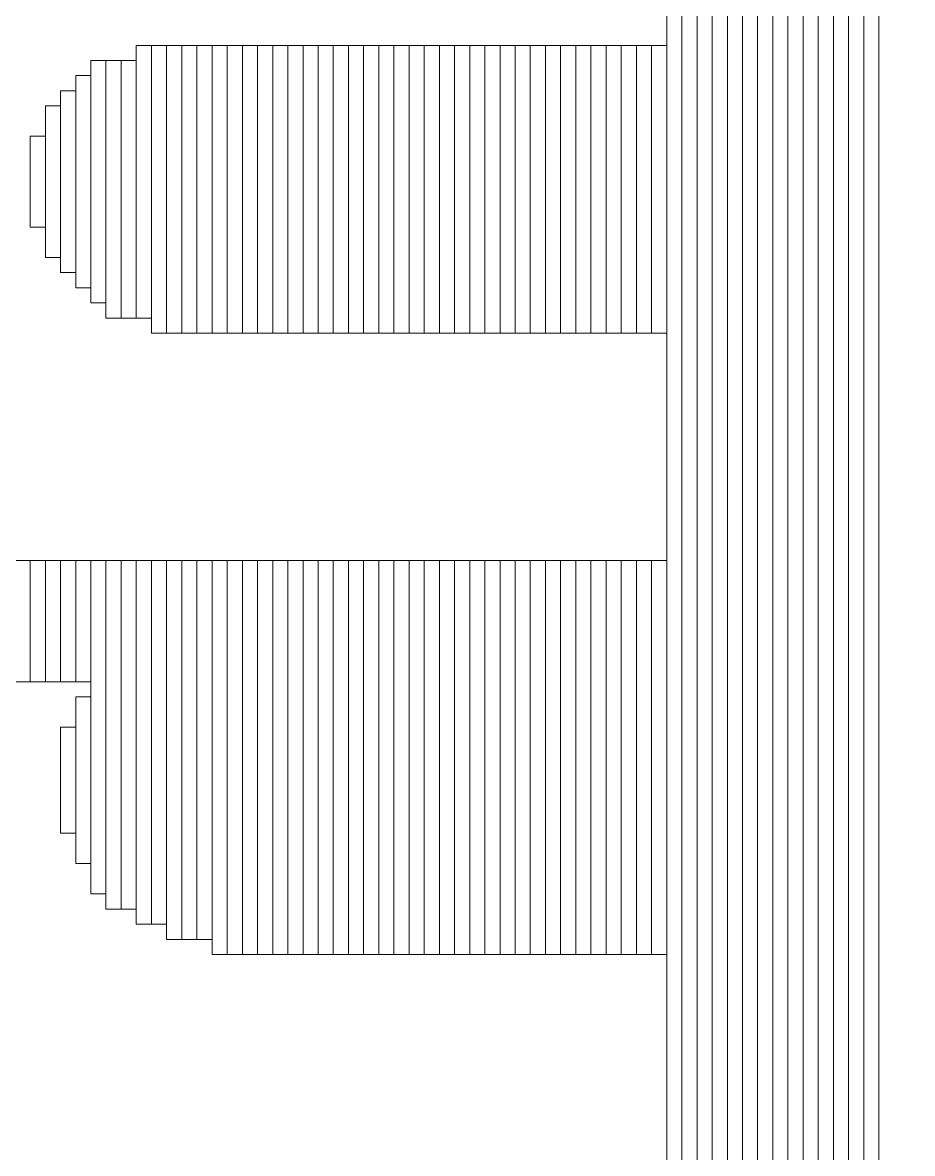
# Model space of a CAD drawing. Header units: millimetres. Extents: x -90 to 99, y -65 to 67.
# Drawn here: x -49.408 to -47.916, y 18.388 to 20.284 of the extents above; entities that cross this region are included whole.
import ezdxf

# ---------------------------------------------------------------- set-up
doc = ezdxf.new("R2010")
doc.units = ezdxf.units.MM
doc.header["$MEASUREMENT"] = 0
doc.layers.add('BG_OUTLINE', color=7, linetype='Continuous')
doc.layers.add('MA_PEN3', color=7, linetype='Continuous')

msp = doc.modelspace()

# ---------------------------------------------------------------- linework, layer by layer
at = {"layer": 'BG_OUTLINE', "color": 3, "lineweight": 9}
msp.add_open_spline([(-71.7269, -61.8795), (-71.7269, -61.8795), (-71.7343, 42.2681), (-71.7343, 42.2681), (-71.7343, 42.2681), (-71.7348, 43.0066), (-71.4419, 43.715), (-70.92, 44.2375), (-70.92, 44.2375), (-70.3982, 44.76), (-69.6866, 45.0538), (-68.9482, 45.0543), (-68.9482, 45.0543), (-68.9482, 45.0543), (75.2046, 45.0543), (75.2046, 45.0543), (75.2046, 45.0543), (76.8319, 45.0552), (78.1763, 43.7805), (78.2661, 42.1556), (78.2661, 42.1556), (78.2661, 42.1556), (78.2661, 31.2814), (78.2661, 31.2814), (78.2661, 31.2814), (78.2661, 31.2814), (72.2646, 31.2814), (72.2646, 31.2814), (72.2646, 31.2814), (72.2646, 31.2814), (72.2646, 26.9814), (72.2646, 26.9814), (72.2646, 26.9814), (72.2646, 26.9814), (78.2661, 26.9814), (78.2661, 26.9814), (78.2661, 26.9814), (78.2661, 26.9814), (78.2661, 18.6553), (78.2661, 18.6553), (78.2661, 18.6553), (78.2661, 18.6553), (72.2496, 18.6553), (72.2496, 18.6553), (72.2496, 18.6553), (72.2496, 18.6553), (72.2496, 14.3553), (72.2496, 14.3553), (72.2496, 14.3553), (72.2496, 14.3553), (78.2661, 14.3553), (78.2661, 14.3553), (78.2661, 14.3553), (78.2661, 14.3553), (78.2661, 9.255), (78.2661, 9.255), (78.2661, 9.255), (78.2661, 9.255), (72.2648, 9.255), (72.2648, 9.255), (72.2648, 9.255), (72.2648, 9.255), (72.2648, 4.955), (72.2648, 4.955), (72.2648, 4.955), (72.2648, 4.955), (78.2661, 4.955), (78.2661, 4.955), (78.2661, 4.955), (78.2661, 4.955), (78.2661, -3.3762), (78.2661, -3.3762), (78.2661, -3.3762), (78.2661, -3.3762), (72.2445, -3.3762), (72.2445, -3.3762), (72.2445, -3.3762), (72.2445, -3.3762), (72.2445, -7.6762), (72.2445, -7.6762), (72.2445, -7.6762), (72.2445, -7.6762), (78.2661, -7.6762), (78.2661, -7.6762), (78.2661, -7.6762), (78.2661, -7.6762), (78.2661, -12.7615), (78.2661, -12.7615), (78.2661, -12.7615), (78.2661, -12.7615), (72.2651, -12.7615), (72.2651, -12.7615), (72.2651, -12.7615), (72.2651, -12.7615), (72.2651, -17.0615), (72.2651, -17.0615), (72.2651, -17.0615), (72.2651, -17.0615), (78.2661, -17.0615), (78.2661, -17.0615), (78.2661, -17.0615), (78.2661, -17.0615), (78.2661, -25.4097), (78.2661, -25.4097), (78.2661, -25.4097), (78.2661, -25.4097), (72.2656, -25.4097), (72.2656, -25.4097), (72.2656, -25.4097), (72.2656, -25.4097), (72.2656, -29.7097), (72.2656, -29.7097), (72.2656, -29.7097), (72.2656, -29.7097), (78.2661, -29.7097), (78.2661, -29.7097), (78.2661, -29.7097), (78.2661, -29.7097), (78.2661, -34.793), (78.2661, -34.793), (78.2661, -34.793), (78.2661, -34.793), (72.2679, -34.793), (72.2679, -34.793), (72.2679, -34.793), (72.2679, -34.793), (72.2679, -39.0929), (72.2679, -39.0929), (72.2679, -39.0929), (72.2679, -39.0929), (78.2661, -39.0929), (78.2661, -39.0929), (78.2661, -39.0929), (78.2661, -39.0929), (78.2661, -47.4269), (78.2661, -47.4269), (78.2661, -47.4269), (78.2661, -47.4269), (72.2679, -47.4269), (72.2679, -47.4269), (72.2679, -47.4269), (72.2679, -47.4269), (72.2679, -51.7269), (72.2679, -51.7269), (72.2679, -51.7269), (72.2679, -51.7269), (78.2661, -51.7269), (78.2661, -51.7269), (78.2661, -51.7269), (78.2661, -51.7269), (78.2661, -51.8138), (78.2661, -51.8138), (78.2661, -51.8138), (78.2661, -51.8138), (78.2656, -61.8468), (78.2656, -61.8468), (78.2656, -61.8468), (78.2661, -62.6669), (77.9407, -63.4536), (77.3612, -64.0339), (77.3612, -64.0339), (76.7817, -64.6142), (75.9915, -64.9405), (75.1713, -64.941), (75.1713, -64.941), (75.1713, -64.941), (-68.6609, -64.9456), (-68.6609, -64.9456), (-68.6609, -64.9456), (-69.4735, -64.9461), (-70.2531, -64.6237), (-70.8281, -64.0495), (-70.8281, -64.0495), (-71.4031, -63.4752), (-71.7264, -62.6922), (-71.7269, -61.8795)], degree=3, knots=[0, 0, 0, 0, 0.022727, 0.022727, 0.022727, 0.022727, 0.045455, 0.045455, 0.045455, 0.045455, 0.068182, 0.068182, 0.068182, 0.068182, 0.090909, 0.090909, 0.090909, 0.090909, 0.113636, 0.113636, 0.113636, 0.113636, 0.136364, 0.136364, 0.136364, 0.136364, 0.159091, 0.159091, 0.159091, 0.159091, 0.181818, 0.181818, 0.181818, 0.181818, 0.204545, 0.204545, 0.204545, 0.204545, 0.227273, 0.227273, 0.227273, 0.227273, 0.25, 0.25, 0.25, 0.25, 0.272727, 0.272727, 0.272727, 0.272727, 0.295455, 0.295455, 0.295455, 0.295455, 0.318182, 0.318182, 0.318182, 0.318182, 0.340909, 0.340909, 0.340909, 0.340909, 0.363636, 0.363636, 0.363636, 0.363636, 0.386364, 0.386364, 0.386364, 0.386364, 0.409091, 0.409091, 0.409091, 0.409091, 0.431818, 0.431818, 0.431818, 0.431818, 0.454545, 0.454545, 0.454545, 0.454545, 0.477273, 0.477273, 0.477273, 0.477273, 0.5, 0.5, 0.5, 0.5, 0.522727, 0.522727, 0.522727, 0.522727, 0.545455, 0.545455, 0.545455, 0.545455, 0.568182, 0.568182, 0.568182, 0.568182, 0.590909, 0.590909, 0.590909, 0.590909, 0.613636, 0.613636, 0.613636, 0.613636, 0.636364, 0.636364, 0.636364, 0.636364, 0.659091, 0.659091, 0.659091, 0.659091, 0.681818, 0.681818, 0.681818, 0.681818, 0.704545, 0.704545, 0.704545, 0.704545, 0.727273, 0.727273, 0.727273, 0.727273, 0.75, 0.75, 0.75, 0.75, 0.772727, 0.772727, 0.772727, 0.772727, 0.795455, 0.795455, 0.795455, 0.795455, 0.818182, 0.818182, 0.818182, 0.818182, 0.840909, 0.840909, 0.840909, 0.840909, 0.863636, 0.863636, 0.863636, 0.863636, 0.886364, 0.886364, 0.886364, 0.886364, 0.909091, 0.909091, 0.909091, 0.909091, 0.931818, 0.931818, 0.931818, 0.931818, 0.954545, 0.954545, 0.954545, 0.954545, 0.977273, 0.977273, 0.977273, 0.977273, 1, 1, 1, 1], dxfattribs=at)
at = {"layer": 'MA_PEN3', "color": 5, "lineweight": 9}
for points in [[(-48.2773, 12.6512), (-48.2773, 12.6512), (-48.3027, 12.6512), (-48.3027, 12.6512), (-48.3027, 12.6512), (-48.3027, 12.6512), (-48.3027, 25.0972), (-48.3027, 25.0972), (-48.3027, 25.0972), (-48.3027, 25.0972), (-48.2773, 25.0972), (-48.2773, 25.0972), (-48.2773, 25.0972), (-48.2773, 25.0972), (-48.2773, 12.6512), (-48.2773, 12.6512)], [(-48.2519, 12.6512), (-48.2519, 12.6512), (-48.2773, 12.6512), (-48.2773, 12.6512), (-48.2773, 12.6512), (-48.2773, 12.6512), (-48.2773, 25.0972), (-48.2773, 25.0972), (-48.2773, 25.0972), (-48.2773, 25.0972), (-48.2519, 25.0972), (-48.2519, 25.0972), (-48.2519, 25.0972), (-48.2519, 25.0972), (-48.2519, 12.6512), (-48.2519, 12.6512)], [(-48.2265, 12.6512), (-48.2265, 12.6512), (-48.2519, 12.6512), (-48.2519, 12.6512), (-48.2519, 12.6512), (-48.2519, 12.6512), (-48.2519, 25.0972), (-48.2519, 25.0972), (-48.2519, 25.0972), (-48.2519, 25.0972), (-48.2265, 25.0972), (-48.2265, 25.0972), (-48.2265, 25.0972), (-48.2265, 25.0972), (-48.2265, 12.6512), (-48.2265, 12.6512)], [(-48.2011, 12.6512), (-48.2011, 12.6512), (-48.2265, 12.6512), (-48.2265, 12.6512), (-48.2265, 12.6512), (-48.2265, 12.6512), (-48.2265, 25.0972), (-48.2265, 25.0972), (-48.2265, 25.0972), (-48.2265, 25.0972), (-48.2011, 25.0972), (-48.2011, 25.0972), (-48.2011, 25.0972), (-48.2011, 25.0972), (-48.2011, 12.6512), (-48.2011, 12.6512)], [(-48.1757, 12.6512), (-48.1757, 12.6512), (-48.2011, 12.6512), (-48.2011, 12.6512), (-48.2011, 12.6512), (-48.2011, 12.6512), (-48.2011, 25.0972), (-48.2011, 25.0972), (-48.2011, 25.0972), (-48.2011, 25.0972), (-48.1757, 25.0972), (-48.1757, 25.0972), (-48.1757, 25.0972), (-48.1757, 25.0972), (-48.1757, 12.6512), (-48.1757, 12.6512)], [(-48.1503, 12.6512), (-48.1503, 12.6512), (-48.1757, 12.6512), (-48.1757, 12.6512), (-48.1757, 12.6512), (-48.1757, 12.6512), (-48.1757, 25.0972), (-48.1757, 25.0972), (-48.1757, 25.0972), (-48.1757, 25.0972), (-48.1503, 25.0972), (-48.1503, 25.0972), (-48.1503, 25.0972), (-48.1503, 25.0972), (-48.1503, 12.6512), (-48.1503, 12.6512)], [(-48.1249, 12.6512), (-48.1249, 12.6512), (-48.1503, 12.6512), (-48.1503, 12.6512), (-48.1503, 12.6512), (-48.1503, 12.6512), (-48.1503, 25.0972), (-48.1503, 25.0972), (-48.1503, 25.0972), (-48.1503, 25.0972), (-48.1249, 25.0972), (-48.1249, 25.0972), (-48.1249, 25.0972), (-48.1249, 25.0972), (-48.1249, 12.6512), (-48.1249, 12.6512)], [(-48.0995, 12.6512), (-48.0995, 12.6512), (-48.1249, 12.6512), (-48.1249, 12.6512), (-48.1249, 12.6512), (-48.1249, 12.6512), (-48.1249, 25.0972), (-48.1249, 25.0972), (-48.1249, 25.0972), (-48.1249, 25.0972), (-48.0995, 25.0972), (-48.0995, 25.0972), (-48.0995, 25.0972), (-48.0995, 25.0972), (-48.0995, 12.6512), (-48.0995, 12.6512)], [(-48.0741, 12.6512), (-48.0741, 12.6512), (-48.0995, 12.6512), (-48.0995, 12.6512), (-48.0995, 12.6512), (-48.0995, 12.6512), (-48.0995, 25.0972), (-48.0995, 25.0972), (-48.0995, 25.0972), (-48.0995, 25.0972), (-48.0741, 25.0972), (-48.0741, 25.0972), (-48.0741, 25.0972), (-48.0741, 25.0972), (-48.0741, 12.6512), (-48.0741, 12.6512)], [(-48.0487, 12.6512), (-48.0487, 12.6512), (-48.0741, 12.6512), (-48.0741, 12.6512), (-48.0741, 12.6512), (-48.0741, 12.6512), (-48.0741, 25.0972), (-48.0741, 25.0972), (-48.0741, 25.0972), (-48.0741, 25.0972), (-48.0487, 25.0972), (-48.0487, 25.0972), (-48.0487, 25.0972), (-48.0487, 25.0972), (-48.0487, 12.6512), (-48.0487, 12.6512)], [(-48.0233, 12.6512), (-48.0233, 12.6512), (-48.0487, 12.6512), (-48.0487, 12.6512), (-48.0487, 12.6512), (-48.0487, 12.6512), (-48.0487, 25.0972), (-48.0487, 25.0972), (-48.0487, 25.0972), (-48.0487, 25.0972), (-48.0233, 25.0972), (-48.0233, 25.0972), (-48.0233, 25.0972), (-48.0233, 25.0972), (-48.0233, 12.6512), (-48.0233, 12.6512)], [(-47.9979, 12.6512), (-47.9979, 12.6512), (-48.0233, 12.6512), (-48.0233, 12.6512), (-48.0233, 12.6512), (-48.0233, 12.6512), (-48.0233, 25.0972), (-48.0233, 25.0972), (-48.0233, 25.0972), (-48.0233, 25.0972), (-47.9979, 25.0972), (-47.9979, 25.0972), (-47.9979, 25.0972), (-47.9979, 25.0972), (-47.9979, 12.6512), (-47.9979, 12.6512)], [(-47.9725, 12.6512), (-47.9725, 12.6512), (-47.9979, 12.6512), (-47.9979, 12.6512), (-47.9979, 12.6512), (-47.9979, 12.6512), (-47.9979, 25.0972), (-47.9979, 25.0972), (-47.9979, 25.0972), (-47.9979, 25.0972), (-47.9725, 25.0972), (-47.9725, 25.0972), (-47.9725, 25.0972), (-47.9725, 25.0972), (-47.9725, 12.6512), (-47.9725, 12.6512)], [(-48.3027, 17.7058), (-48.3027, 17.7058), (-48.3281, 17.7058), (-48.3281, 17.7058), (-48.3281, 17.7058), (-48.3281, 17.7058), (-48.3281, 21.3888), (-48.3281, 21.3888), (-48.3281, 21.3888), (-48.3281, 21.3888), (-48.3027, 21.3888), (-48.3027, 21.3888), (-48.3027, 21.3888), (-48.3027, 21.3888), (-48.3027, 17.7058), (-48.3027, 17.7058)], [(-49.1917, 19.7886), (-49.1917, 19.7886), (-49.2171, 19.7886), (-49.2171, 19.7886), (-49.2171, 19.7886), (-49.2171, 19.7886), (-49.2171, 20.2458), (-49.2171, 20.2458), (-49.2171, 20.2458), (-49.2171, 20.2458), (-49.1917, 20.2458), (-49.1917, 20.2458), (-49.1917, 20.2458), (-49.1917, 20.2458), (-49.1917, 19.7886), (-49.1917, 19.7886)], [(-49.1663, 19.7632), (-49.1663, 19.7632), (-49.1917, 19.7632), (-49.1917, 19.7632), (-49.1917, 19.7632), (-49.1917, 19.7632), (-49.1917, 20.2458), (-49.1917, 20.2458), (-49.1917, 20.2458), (-49.1917, 20.2458), (-49.1663, 20.2458), (-49.1663, 20.2458), (-49.1663, 20.2458), (-49.1663, 20.2458), (-49.1663, 19.7632), (-49.1663, 19.7632)], [(-49.1409, 19.7632), (-49.1409, 19.7632), (-49.1663, 19.7632), (-49.1663, 19.7632), (-49.1663, 19.7632), (-49.1663, 19.7632), (-49.1663, 20.2458), (-49.1663, 20.2458), (-49.1663, 20.2458), (-49.1663, 20.2458), (-49.1409, 20.2458), (-49.1409, 20.2458), (-49.1409, 20.2458), (-49.1409, 20.2458), (-49.1409, 19.7632), (-49.1409, 19.7632)], [(-49.1155, 19.7632), (-49.1155, 19.7632), (-49.1409, 19.7632), (-49.1409, 19.7632), (-49.1409, 19.7632), (-49.1409, 19.7632), (-49.1409, 20.2458), (-49.1409, 20.2458), (-49.1409, 20.2458), (-49.1409, 20.2458), (-49.1155, 20.2458), (-49.1155, 20.2458), (-49.1155, 20.2458), (-49.1155, 20.2458), (-49.1155, 19.7632), (-49.1155, 19.7632)], [(-49.0901, 19.7632), (-49.0901, 19.7632), (-49.1155, 19.7632), (-49.1155, 19.7632), (-49.1155, 19.7632), (-49.1155, 19.7632), (-49.1155, 20.2458), (-49.1155, 20.2458), (-49.1155, 20.2458), (-49.1155, 20.2458), (-49.0901, 20.2458), (-49.0901, 20.2458), (-49.0901, 20.2458), (-49.0901, 20.2458), (-49.0901, 19.7632), (-49.0901, 19.7632)], [(-49.0647, 19.7632), (-49.0647, 19.7632), (-49.0901, 19.7632), (-49.0901, 19.7632), (-49.0901, 19.7632), (-49.0901, 19.7632), (-49.0901, 20.2458), (-49.0901, 20.2458), (-49.0901, 20.2458), (-49.0901, 20.2458), (-49.0647, 20.2458), (-49.0647, 20.2458), (-49.0647, 20.2458), (-49.0647, 20.2458), (-49.0647, 19.7632), (-49.0647, 19.7632)], [(-49.0393, 19.7632), (-49.0393, 19.7632), (-49.0647, 19.7632), (-49.0647, 19.7632), (-49.0647, 19.7632), (-49.0647, 19.7632), (-49.0647, 20.2458), (-49.0647, 20.2458), (-49.0647, 20.2458), (-49.0647, 20.2458), (-49.0393, 20.2458), (-49.0393, 20.2458), (-49.0393, 20.2458), (-49.0393, 20.2458), (-49.0393, 19.7632), (-49.0393, 19.7632)], [(-49.0139, 19.7632), (-49.0139, 19.7632), (-49.0393, 19.7632), (-49.0393, 19.7632), (-49.0393, 19.7632), (-49.0393, 19.7632), (-49.0393, 20.2458), (-49.0393, 20.2458), (-49.0393, 20.2458), (-49.0393, 20.2458), (-49.0139, 20.2458), (-49.0139, 20.2458), (-49.0139, 20.2458), (-49.0139, 20.2458), (-49.0139, 19.7632), (-49.0139, 19.7632)], [(-48.9885, 19.7632), (-48.9885, 19.7632), (-49.0139, 19.7632), (-49.0139, 19.7632), (-49.0139, 19.7632), (-49.0139, 19.7632), (-49.0139, 20.2458), (-49.0139, 20.2458), (-49.0139, 20.2458), (-49.0139, 20.2458), (-48.9885, 20.2458), (-48.9885, 20.2458), (-48.9885, 20.2458), (-48.9885, 20.2458), (-48.9885, 19.7632), (-48.9885, 19.7632)], [(-48.9631, 19.7632), (-48.9631, 19.7632), (-48.9885, 19.7632), (-48.9885, 19.7632), (-48.9885, 19.7632), (-48.9885, 19.7632), (-48.9885, 20.2458), (-48.9885, 20.2458), (-48.9885, 20.2458), (-48.9885, 20.2458), (-48.9631, 20.2458), (-48.9631, 20.2458), (-48.9631, 20.2458), (-48.9631, 20.2458), (-48.9631, 19.7632), (-48.9631, 19.7632)], [(-48.9377, 19.7632), (-48.9377, 19.7632), (-48.9631, 19.7632), (-48.9631, 19.7632), (-48.9631, 19.7632), (-48.9631, 19.7632), (-48.9631, 20.2458), (-48.9631, 20.2458), (-48.9631, 20.2458), (-48.9631, 20.2458), (-48.9377, 20.2458), (-48.9377, 20.2458), (-48.9377, 20.2458), (-48.9377, 20.2458), (-48.9377, 19.7632), (-48.9377, 19.7632)], [(-48.9123, 19.7632), (-48.9123, 19.7632), (-48.9377, 19.7632), (-48.9377, 19.7632), (-48.9377, 19.7632), (-48.9377, 19.7632), (-48.9377, 20.2458), (-48.9377, 20.2458), (-48.9377, 20.2458), (-48.9377, 20.2458), (-48.9123, 20.2458), (-48.9123, 20.2458), (-48.9123, 20.2458), (-48.9123, 20.2458), (-48.9123, 19.7632), (-48.9123, 19.7632)], [(-48.8869, 19.7632), (-48.8869, 19.7632), (-48.9123, 19.7632), (-48.9123, 19.7632), (-48.9123, 19.7632), (-48.9123, 19.7632), (-48.9123, 20.2458), (-48.9123, 20.2458), (-48.9123, 20.2458), (-48.9123, 20.2458), (-48.8869, 20.2458), (-48.8869, 20.2458), (-48.8869, 20.2458), (-48.8869, 20.2458), (-48.8869, 19.7632), (-48.8869, 19.7632)], [(-48.8615, 19.7632), (-48.8615, 19.7632), (-48.8869, 19.7632), (-48.8869, 19.7632), (-48.8869, 19.7632), (-48.8869, 19.7632), (-48.8869, 20.2458), (-48.8869, 20.2458), (-48.8869, 20.2458), (-48.8869, 20.2458), (-48.8615, 20.2458), (-48.8615, 20.2458), (-48.8615, 20.2458), (-48.8615, 20.2458), (-48.8615, 19.7632), (-48.8615, 19.7632)], [(-48.8361, 19.7632), (-48.8361, 19.7632), (-48.8615, 19.7632), (-48.8615, 19.7632), (-48.8615, 19.7632), (-48.8615, 19.7632), (-48.8615, 20.2458), (-48.8615, 20.2458), (-48.8615, 20.2458), (-48.8615, 20.2458), (-48.8361, 20.2458), (-48.8361, 20.2458), (-48.8361, 20.2458), (-48.8361, 20.2458), (-48.8361, 19.7632), (-48.8361, 19.7632)], [(-48.8107, 19.7632), (-48.8107, 19.7632), (-48.8361, 19.7632), (-48.8361, 19.7632), (-48.8361, 19.7632), (-48.8361, 19.7632), (-48.8361, 20.2458), (-48.8361, 20.2458), (-48.8361, 20.2458), (-48.8361, 20.2458), (-48.8107, 20.2458), (-48.8107, 20.2458), (-48.8107, 20.2458), (-48.8107, 20.2458), (-48.8107, 19.7632), (-48.8107, 19.7632)], [(-48.7853, 19.7632), (-48.7853, 19.7632), (-48.8107, 19.7632), (-48.8107, 19.7632), (-48.8107, 19.7632), (-48.8107, 19.7632), (-48.8107, 20.2458), (-48.8107, 20.2458), (-48.8107, 20.2458), (-48.8107, 20.2458), (-48.7853, 20.2458), (-48.7853, 20.2458), (-48.7853, 20.2458), (-48.7853, 20.2458), (-48.7853, 19.7632), (-48.7853, 19.7632)], [(-48.7599, 19.7632), (-48.7599, 19.7632), (-48.7853, 19.7632), (-48.7853, 19.7632), (-48.7853, 19.7632), (-48.7853, 19.7632), (-48.7853, 20.2458), (-48.7853, 20.2458), (-48.7853, 20.2458), (-48.7853, 20.2458), (-48.7599, 20.2458), (-48.7599, 20.2458), (-48.7599, 20.2458), (-48.7599, 20.2458), (-48.7599, 19.7632), (-48.7599, 19.7632)], [(-48.7345, 19.7632), (-48.7345, 19.7632), (-48.7599, 19.7632), (-48.7599, 19.7632), (-48.7599, 19.7632), (-48.7599, 19.7632), (-48.7599, 20.2458), (-48.7599, 20.2458), (-48.7599, 20.2458), (-48.7599, 20.2458), (-48.7345, 20.2458), (-48.7345, 20.2458), (-48.7345, 20.2458), (-48.7345, 20.2458), (-48.7345, 19.7632), (-48.7345, 19.7632)], [(-48.7091, 19.7632), (-48.7091, 19.7632), (-48.7345, 19.7632), (-48.7345, 19.7632), (-48.7345, 19.7632), (-48.7345, 19.7632), (-48.7345, 20.2458), (-48.7345, 20.2458), (-48.7345, 20.2458), (-48.7345, 20.2458), (-48.7091, 20.2458), (-48.7091, 20.2458), (-48.7091, 20.2458), (-48.7091, 20.2458), (-48.7091, 19.7632), (-48.7091, 19.7632)], [(-48.6837, 19.7632), (-48.6837, 19.7632), (-48.7091, 19.7632), (-48.7091, 19.7632), (-48.7091, 19.7632), (-48.7091, 19.7632), (-48.7091, 20.2458), (-48.7091, 20.2458), (-48.7091, 20.2458), (-48.7091, 20.2458), (-48.6837, 20.2458), (-48.6837, 20.2458), (-48.6837, 20.2458), (-48.6837, 20.2458), (-48.6837, 19.7632), (-48.6837, 19.7632)], [(-48.6583, 19.7632), (-48.6583, 19.7632), (-48.6837, 19.7632), (-48.6837, 19.7632), (-48.6837, 19.7632), (-48.6837, 19.7632), (-48.6837, 20.2458), (-48.6837, 20.2458), (-48.6837, 20.2458), (-48.6837, 20.2458), (-48.6583, 20.2458), (-48.6583, 20.2458), (-48.6583, 20.2458), (-48.6583, 20.2458), (-48.6583, 19.7632), (-48.6583, 19.7632)], [(-48.6329, 19.7632), (-48.6329, 19.7632), (-48.6583, 19.7632), (-48.6583, 19.7632), (-48.6583, 19.7632), (-48.6583, 19.7632), (-48.6583, 20.2458), (-48.6583, 20.2458), (-48.6583, 20.2458), (-48.6583, 20.2458), (-48.6329, 20.2458), (-48.6329, 20.2458), (-48.6329, 20.2458), (-48.6329, 20.2458), (-48.6329, 19.7632), (-48.6329, 19.7632)], [(-48.6075, 19.7632), (-48.6075, 19.7632), (-48.6329, 19.7632), (-48.6329, 19.7632), (-48.6329, 19.7632), (-48.6329, 19.7632), (-48.6329, 20.2458), (-48.6329, 20.2458), (-48.6329, 20.2458), (-48.6329, 20.2458), (-48.6075, 20.2458), (-48.6075, 20.2458), (-48.6075, 20.2458), (-48.6075, 20.2458), (-48.6075, 19.7632), (-48.6075, 19.7632)], [(-48.5821, 19.7632), (-48.5821, 19.7632), (-48.6075, 19.7632), (-48.6075, 19.7632), (-48.6075, 19.7632), (-48.6075, 19.7632), (-48.6075, 20.2458), (-48.6075, 20.2458), (-48.6075, 20.2458), (-48.6075, 20.2458), (-48.5821, 20.2458), (-48.5821, 20.2458), (-48.5821, 20.2458), (-48.5821, 20.2458), (-48.5821, 19.7632), (-48.5821, 19.7632)], [(-48.5567, 19.7632), (-48.5567, 19.7632), (-48.5821, 19.7632), (-48.5821, 19.7632), (-48.5821, 19.7632), (-48.5821, 19.7632), (-48.5821, 20.2458), (-48.5821, 20.2458), (-48.5821, 20.2458), (-48.5821, 20.2458), (-48.5567, 20.2458), (-48.5567, 20.2458), (-48.5567, 20.2458), (-48.5567, 20.2458), (-48.5567, 19.7632), (-48.5567, 19.7632)], [(-48.5313, 19.7632), (-48.5313, 19.7632), (-48.5567, 19.7632), (-48.5567, 19.7632), (-48.5567, 19.7632), (-48.5567, 19.7632), (-48.5567, 20.2458), (-48.5567, 20.2458), (-48.5567, 20.2458), (-48.5567, 20.2458), (-48.5313, 20.2458), (-48.5313, 20.2458), (-48.5313, 20.2458), (-48.5313, 20.2458), (-48.5313, 19.7632), (-48.5313, 19.7632)], [(-48.5059, 19.7632), (-48.5059, 19.7632), (-48.5313, 19.7632), (-48.5313, 19.7632), (-48.5313, 19.7632), (-48.5313, 19.7632), (-48.5313, 20.2458), (-48.5313, 20.2458), (-48.5313, 20.2458), (-48.5313, 20.2458), (-48.5059, 20.2458), (-48.5059, 20.2458), (-48.5059, 20.2458), (-48.5059, 20.2458), (-48.5059, 19.7632), (-48.5059, 19.7632)], [(-48.4805, 19.7632), (-48.4805, 19.7632), (-48.5059, 19.7632), (-48.5059, 19.7632), (-48.5059, 19.7632), (-48.5059, 19.7632), (-48.5059, 20.2458), (-48.5059, 20.2458), (-48.5059, 20.2458), (-48.5059, 20.2458), (-48.4805, 20.2458), (-48.4805, 20.2458), (-48.4805, 20.2458), (-48.4805, 20.2458), (-48.4805, 19.7632), (-48.4805, 19.7632)], [(-48.4551, 19.7632), (-48.4551, 19.7632), (-48.4805, 19.7632), (-48.4805, 19.7632), (-48.4805, 19.7632), (-48.4805, 19.7632), (-48.4805, 20.2458), (-48.4805, 20.2458), (-48.4805, 20.2458), (-48.4805, 20.2458), (-48.4551, 20.2458), (-48.4551, 20.2458), (-48.4551, 20.2458), (-48.4551, 20.2458), (-48.4551, 19.7632), (-48.4551, 19.7632)], [(-48.4297, 19.7632), (-48.4297, 19.7632), (-48.4551, 19.7632), (-48.4551, 19.7632), (-48.4551, 19.7632), (-48.4551, 19.7632), (-48.4551, 20.2458), (-48.4551, 20.2458), (-48.4551, 20.2458), (-48.4551, 20.2458), (-48.4297, 20.2458), (-48.4297, 20.2458), (-48.4297, 20.2458), (-48.4297, 20.2458), (-48.4297, 19.7632), (-48.4297, 19.7632)], [(-48.4043, 19.7632), (-48.4043, 19.7632), (-48.4297, 19.7632), (-48.4297, 19.7632), (-48.4297, 19.7632), (-48.4297, 19.7632), (-48.4297, 20.2458), (-48.4297, 20.2458), (-48.4297, 20.2458), (-48.4297, 20.2458), (-48.4043, 20.2458), (-48.4043, 20.2458), (-48.4043, 20.2458), (-48.4043, 20.2458), (-48.4043, 19.7632), (-48.4043, 19.7632)], [(-48.3789, 19.7632), (-48.3789, 19.7632), (-48.4043, 19.7632), (-48.4043, 19.7632), (-48.4043, 19.7632), (-48.4043, 19.7632), (-48.4043, 20.2458), (-48.4043, 20.2458), (-48.4043, 20.2458), (-48.4043, 20.2458), (-48.3789, 20.2458), (-48.3789, 20.2458), (-48.3789, 20.2458), (-48.3789, 20.2458), (-48.3789, 19.7632), (-48.3789, 19.7632)], [(-48.3535, 19.7632), (-48.3535, 19.7632), (-48.3789, 19.7632), (-48.3789, 19.7632), (-48.3789, 19.7632), (-48.3789, 19.7632), (-48.3789, 20.2458), (-48.3789, 20.2458), (-48.3789, 20.2458), (-48.3789, 20.2458), (-48.3535, 20.2458), (-48.3535, 20.2458), (-48.3535, 20.2458), (-48.3535, 20.2458), (-48.3535, 19.7632), (-48.3535, 19.7632)], [(-48.3281, 19.7632), (-48.3281, 19.7632), (-48.3535, 19.7632), (-48.3535, 19.7632), (-48.3535, 19.7632), (-48.3535, 19.7632), (-48.3535, 20.2458), (-48.3535, 20.2458), (-48.3535, 20.2458), (-48.3535, 20.2458), (-48.3281, 20.2458), (-48.3281, 20.2458), (-48.3281, 20.2458), (-48.3281, 20.2458), (-48.3281, 19.7632), (-48.3281, 19.7632)], [(-49.268, 19.814), (-49.268, 19.814), (-49.2933, 19.814), (-49.2933, 19.814), (-49.2933, 19.814), (-49.2933, 19.814), (-49.2933, 20.2204), (-49.2933, 20.2204), (-49.2933, 20.2204), (-49.2933, 20.2204), (-49.268, 20.2204), (-49.268, 20.2204), (-49.268, 20.2204), (-49.268, 20.2204), (-49.268, 19.814), (-49.268, 19.814)], [(-49.2425, 19.7886), (-49.2425, 19.7886), (-49.268, 19.7886), (-49.268, 19.7886), (-49.268, 19.7886), (-49.268, 19.7886), (-49.268, 20.2204), (-49.268, 20.2204), (-49.268, 20.2204), (-49.268, 20.2204), (-49.2425, 20.2204), (-49.2425, 20.2204), (-49.2425, 20.2204), (-49.2425, 20.2204), (-49.2425, 19.7886), (-49.2425, 19.7886)], [(-49.2171, 19.7886), (-49.2171, 19.7886), (-49.2425, 19.7886), (-49.2425, 19.7886), (-49.2425, 19.7886), (-49.2425, 19.7886), (-49.2425, 20.2204), (-49.2425, 20.2204), (-49.2425, 20.2204), (-49.2425, 20.2204), (-49.2171, 20.2204), (-49.2171, 20.2204), (-49.2171, 20.2204), (-49.2171, 20.2204), (-49.2171, 19.7886), (-49.2171, 19.7886)], [(-49.2933, 19.8394), (-49.2933, 19.8394), (-49.3187, 19.8394), (-49.3187, 19.8394), (-49.3187, 19.8394), (-49.3187, 19.8394), (-49.3187, 20.195), (-49.3187, 20.195), (-49.3187, 20.195), (-49.3187, 20.195), (-49.2933, 20.195), (-49.2933, 20.195), (-49.2933, 20.195), (-49.2933, 20.195), (-49.2933, 19.8394), (-49.2933, 19.8394)], [(-49.3187, 19.8648), (-49.3187, 19.8648), (-49.3442, 19.8648), (-49.3442, 19.8648), (-49.3442, 19.8648), (-49.3442, 19.8648), (-49.3442, 20.1696), (-49.3442, 20.1696), (-49.3442, 20.1696), (-49.3442, 20.1696), (-49.3187, 20.1696), (-49.3187, 20.1696), (-49.3187, 20.1696), (-49.3187, 20.1696), (-49.3187, 19.8648), (-49.3187, 19.8648)], [(-49.3442, 19.8902), (-49.3442, 19.8902), (-49.3695, 19.8902), (-49.3695, 19.8902), (-49.3695, 19.8902), (-49.3695, 19.8902), (-49.3695, 20.1442), (-49.3695, 20.1442), (-49.3695, 20.1442), (-49.3695, 20.1442), (-49.3442, 20.1442), (-49.3442, 20.1442), (-49.3442, 20.1442), (-49.3442, 20.1442), (-49.3442, 19.8902), (-49.3442, 19.8902)], [(-49.3695, 19.941), (-49.3695, 19.941), (-49.3949, 19.941), (-49.3949, 19.941), (-49.3949, 19.941), (-49.3949, 19.941), (-49.3949, 20.0934), (-49.3949, 20.0934), (-49.3949, 20.0934), (-49.3949, 20.0934), (-49.3695, 20.0934), (-49.3695, 20.0934), (-49.3695, 20.0934), (-49.3695, 20.0934), (-49.3695, 19.941), (-49.3695, 19.941)], [(-49.3949, 19.179), (-49.3949, 19.179), (-49.4204, 19.179), (-49.4204, 19.179), (-49.4204, 19.179), (-49.4204, 19.179), (-49.4204, 19.3822), (-49.4204, 19.3822), (-49.4204, 19.3822), (-49.4204, 19.3822), (-49.3949, 19.3822), (-49.3949, 19.3822), (-49.3949, 19.3822), (-49.3949, 19.3822), (-49.3949, 19.179), (-49.3949, 19.179)], [(-49.3695, 19.179), (-49.3695, 19.179), (-49.3949, 19.179), (-49.3949, 19.179), (-49.3949, 19.179), (-49.3949, 19.179), (-49.3949, 19.3822), (-49.3949, 19.3822), (-49.3949, 19.3822), (-49.3949, 19.3822), (-49.3695, 19.3822), (-49.3695, 19.3822), (-49.3695, 19.3822), (-49.3695, 19.3822), (-49.3695, 19.179), (-49.3695, 19.179)], [(-49.3442, 19.179), (-49.3442, 19.179), (-49.3695, 19.179), (-49.3695, 19.179), (-49.3695, 19.179), (-49.3695, 19.179), (-49.3695, 19.3822), (-49.3695, 19.3822), (-49.3695, 19.3822), (-49.3695, 19.3822), (-49.3442, 19.3822), (-49.3442, 19.3822), (-49.3442, 19.3822), (-49.3442, 19.3822), (-49.3442, 19.179), (-49.3442, 19.179)], [(-49.3187, 19.179), (-49.3187, 19.179), (-49.3442, 19.179), (-49.3442, 19.179), (-49.3442, 19.179), (-49.3442, 19.179), (-49.3442, 19.3822), (-49.3442, 19.3822), (-49.3442, 19.3822), (-49.3442, 19.3822), (-49.3187, 19.3822), (-49.3187, 19.3822), (-49.3187, 19.3822), (-49.3187, 19.3822), (-49.3187, 19.179), (-49.3187, 19.179)], [(-49.2933, 19.179), (-49.2933, 19.179), (-49.3187, 19.179), (-49.3187, 19.179), (-49.3187, 19.179), (-49.3187, 19.179), (-49.3187, 19.3822), (-49.3187, 19.3822), (-49.3187, 19.3822), (-49.3187, 19.3822), (-49.2933, 19.3822), (-49.2933, 19.3822), (-49.2933, 19.3822), (-49.2933, 19.3822), (-49.2933, 19.179), (-49.2933, 19.179)], [(-49.268, 18.8234), (-49.268, 18.8234), (-49.2933, 18.8234), (-49.2933, 18.8234), (-49.2933, 18.8234), (-49.2933, 18.8234), (-49.2933, 19.3822), (-49.2933, 19.3822), (-49.2933, 19.3822), (-49.2933, 19.3822), (-49.268, 19.3822), (-49.268, 19.3822), (-49.268, 19.3822), (-49.268, 19.3822), (-49.268, 18.8234), (-49.268, 18.8234)], [(-49.2425, 18.798), (-49.2425, 18.798), (-49.268, 18.798), (-49.268, 18.798), (-49.268, 18.798), (-49.268, 18.798), (-49.268, 19.3822), (-49.268, 19.3822), (-49.268, 19.3822), (-49.268, 19.3822), (-49.2425, 19.3822), (-49.2425, 19.3822), (-49.2425, 19.3822), (-49.2425, 19.3822), (-49.2425, 18.798), (-49.2425, 18.798)], [(-49.2171, 18.798), (-49.2171, 18.798), (-49.2425, 18.798), (-49.2425, 18.798), (-49.2425, 18.798), (-49.2425, 18.798), (-49.2425, 19.3822), (-49.2425, 19.3822), (-49.2425, 19.3822), (-49.2425, 19.3822), (-49.2171, 19.3822), (-49.2171, 19.3822), (-49.2171, 19.3822), (-49.2171, 19.3822), (-49.2171, 18.798), (-49.2171, 18.798)], [(-49.1917, 18.7726), (-49.1917, 18.7726), (-49.2171, 18.7726), (-49.2171, 18.7726), (-49.2171, 18.7726), (-49.2171, 18.7726), (-49.2171, 19.3822), (-49.2171, 19.3822), (-49.2171, 19.3822), (-49.2171, 19.3822), (-49.1917, 19.3822), (-49.1917, 19.3822), (-49.1917, 19.3822), (-49.1917, 19.3822), (-49.1917, 18.7726), (-49.1917, 18.7726)], [(-49.1663, 18.7726), (-49.1663, 18.7726), (-49.1917, 18.7726), (-49.1917, 18.7726), (-49.1917, 18.7726), (-49.1917, 18.7726), (-49.1917, 19.3822), (-49.1917, 19.3822), (-49.1917, 19.3822), (-49.1917, 19.3822), (-49.1663, 19.3822), (-49.1663, 19.3822), (-49.1663, 19.3822), (-49.1663, 19.3822), (-49.1663, 18.7726), (-49.1663, 18.7726)], [(-49.1409, 18.7472), (-49.1409, 18.7472), (-49.1663, 18.7472), (-49.1663, 18.7472), (-49.1663, 18.7472), (-49.1663, 18.7472), (-49.1663, 19.3822), (-49.1663, 19.3822), (-49.1663, 19.3822), (-49.1663, 19.3822), (-49.1409, 19.3822), (-49.1409, 19.3822), (-49.1409, 19.3822), (-49.1409, 19.3822), (-49.1409, 18.7472), (-49.1409, 18.7472)], [(-49.1155, 18.7472), (-49.1155, 18.7472), (-49.1409, 18.7472), (-49.1409, 18.7472), (-49.1409, 18.7472), (-49.1409, 18.7472), (-49.1409, 19.3822), (-49.1409, 19.3822), (-49.1409, 19.3822), (-49.1409, 19.3822), (-49.1155, 19.3822), (-49.1155, 19.3822), (-49.1155, 19.3822), (-49.1155, 19.3822), (-49.1155, 18.7472), (-49.1155, 18.7472)], [(-49.0901, 18.7472), (-49.0901, 18.7472), (-49.1155, 18.7472), (-49.1155, 18.7472), (-49.1155, 18.7472), (-49.1155, 18.7472), (-49.1155, 19.3822), (-49.1155, 19.3822), (-49.1155, 19.3822), (-49.1155, 19.3822), (-49.0901, 19.3822), (-49.0901, 19.3822), (-49.0901, 19.3822), (-49.0901, 19.3822), (-49.0901, 18.7472), (-49.0901, 18.7472)], [(-49.0647, 18.7218), (-49.0647, 18.7218), (-49.0901, 18.7218), (-49.0901, 18.7218), (-49.0901, 18.7218), (-49.0901, 18.7218), (-49.0901, 19.3822), (-49.0901, 19.3822), (-49.0901, 19.3822), (-49.0901, 19.3822), (-49.0647, 19.3822), (-49.0647, 19.3822), (-49.0647, 19.3822), (-49.0647, 19.3822), (-49.0647, 18.7218), (-49.0647, 18.7218)], [(-49.0393, 18.7218), (-49.0393, 18.7218), (-49.0647, 18.7218), (-49.0647, 18.7218), (-49.0647, 18.7218), (-49.0647, 18.7218), (-49.0647, 19.3822), (-49.0647, 19.3822), (-49.0647, 19.3822), (-49.0647, 19.3822), (-49.0393, 19.3822), (-49.0393, 19.3822), (-49.0393, 19.3822), (-49.0393, 19.3822), (-49.0393, 18.7218), (-49.0393, 18.7218)], [(-49.0139, 18.7218), (-49.0139, 18.7218), (-49.0393, 18.7218), (-49.0393, 18.7218), (-49.0393, 18.7218), (-49.0393, 18.7218), (-49.0393, 19.3822), (-49.0393, 19.3822), (-49.0393, 19.3822), (-49.0393, 19.3822), (-49.0139, 19.3822), (-49.0139, 19.3822), (-49.0139, 19.3822), (-49.0139, 19.3822), (-49.0139, 18.7218), (-49.0139, 18.7218)], [(-48.9885, 18.7218), (-48.9885, 18.7218), (-49.0139, 18.7218), (-49.0139, 18.7218), (-49.0139, 18.7218), (-49.0139, 18.7218), (-49.0139, 19.3822), (-49.0139, 19.3822), (-49.0139, 19.3822), (-49.0139, 19.3822), (-48.9885, 19.3822), (-48.9885, 19.3822), (-48.9885, 19.3822), (-48.9885, 19.3822), (-48.9885, 18.7218), (-48.9885, 18.7218)], [(-48.9631, 18.7218), (-48.9631, 18.7218), (-48.9885, 18.7218), (-48.9885, 18.7218), (-48.9885, 18.7218), (-48.9885, 18.7218), (-48.9885, 19.3822), (-48.9885, 19.3822), (-48.9885, 19.3822), (-48.9885, 19.3822), (-48.9631, 19.3822), (-48.9631, 19.3822), (-48.9631, 19.3822), (-48.9631, 19.3822), (-48.9631, 18.7218), (-48.9631, 18.7218)], [(-48.9377, 18.7218), (-48.9377, 18.7218), (-48.9631, 18.7218), (-48.9631, 18.7218), (-48.9631, 18.7218), (-48.9631, 18.7218), (-48.9631, 19.3822), (-48.9631, 19.3822), (-48.9631, 19.3822), (-48.9631, 19.3822), (-48.9377, 19.3822), (-48.9377, 19.3822), (-48.9377, 19.3822), (-48.9377, 19.3822), (-48.9377, 18.7218), (-48.9377, 18.7218)], [(-48.9123, 18.7218), (-48.9123, 18.7218), (-48.9377, 18.7218), (-48.9377, 18.7218), (-48.9377, 18.7218), (-48.9377, 18.7218), (-48.9377, 19.3822), (-48.9377, 19.3822), (-48.9377, 19.3822), (-48.9377, 19.3822), (-48.9123, 19.3822), (-48.9123, 19.3822), (-48.9123, 19.3822), (-48.9123, 19.3822), (-48.9123, 18.7218), (-48.9123, 18.7218)], [(-48.8869, 18.7218), (-48.8869, 18.7218), (-48.9123, 18.7218), (-48.9123, 18.7218), (-48.9123, 18.7218), (-48.9123, 18.7218), (-48.9123, 19.3822), (-48.9123, 19.3822), (-48.9123, 19.3822), (-48.9123, 19.3822), (-48.8869, 19.3822), (-48.8869, 19.3822), (-48.8869, 19.3822), (-48.8869, 19.3822), (-48.8869, 18.7218), (-48.8869, 18.7218)], [(-48.8615, 18.7218), (-48.8615, 18.7218), (-48.8869, 18.7218), (-48.8869, 18.7218), (-48.8869, 18.7218), (-48.8869, 18.7218), (-48.8869, 19.3822), (-48.8869, 19.3822), (-48.8869, 19.3822), (-48.8869, 19.3822), (-48.8615, 19.3822), (-48.8615, 19.3822), (-48.8615, 19.3822), (-48.8615, 19.3822), (-48.8615, 18.7218), (-48.8615, 18.7218)], [(-48.8361, 18.7218), (-48.8361, 18.7218), (-48.8615, 18.7218), (-48.8615, 18.7218), (-48.8615, 18.7218), (-48.8615, 18.7218), (-48.8615, 19.3822), (-48.8615, 19.3822), (-48.8615, 19.3822), (-48.8615, 19.3822), (-48.8361, 19.3822), (-48.8361, 19.3822), (-48.8361, 19.3822), (-48.8361, 19.3822), (-48.8361, 18.7218), (-48.8361, 18.7218)], [(-48.8107, 18.7218), (-48.8107, 18.7218), (-48.8361, 18.7218), (-48.8361, 18.7218), (-48.8361, 18.7218), (-48.8361, 18.7218), (-48.8361, 19.3822), (-48.8361, 19.3822), (-48.8361, 19.3822), (-48.8361, 19.3822), (-48.8107, 19.3822), (-48.8107, 19.3822), (-48.8107, 19.3822), (-48.8107, 19.3822), (-48.8107, 18.7218), (-48.8107, 18.7218)], [(-48.7853, 18.7218), (-48.7853, 18.7218), (-48.8107, 18.7218), (-48.8107, 18.7218), (-48.8107, 18.7218), (-48.8107, 18.7218), (-48.8107, 19.3822), (-48.8107, 19.3822), (-48.8107, 19.3822), (-48.8107, 19.3822), (-48.7853, 19.3822), (-48.7853, 19.3822), (-48.7853, 19.3822), (-48.7853, 19.3822), (-48.7853, 18.7218), (-48.7853, 18.7218)], [(-48.7599, 18.7218), (-48.7599, 18.7218), (-48.7853, 18.7218), (-48.7853, 18.7218), (-48.7853, 18.7218), (-48.7853, 18.7218), (-48.7853, 19.3822), (-48.7853, 19.3822), (-48.7853, 19.3822), (-48.7853, 19.3822), (-48.7599, 19.3822), (-48.7599, 19.3822), (-48.7599, 19.3822), (-48.7599, 19.3822), (-48.7599, 18.7218), (-48.7599, 18.7218)], [(-48.7345, 18.7218), (-48.7345, 18.7218), (-48.7599, 18.7218), (-48.7599, 18.7218), (-48.7599, 18.7218), (-48.7599, 18.7218), (-48.7599, 19.3822), (-48.7599, 19.3822), (-48.7599, 19.3822), (-48.7599, 19.3822), (-48.7345, 19.3822), (-48.7345, 19.3822), (-48.7345, 19.3822), (-48.7345, 19.3822), (-48.7345, 18.7218), (-48.7345, 18.7218)], [(-48.7091, 18.7218), (-48.7091, 18.7218), (-48.7345, 18.7218), (-48.7345, 18.7218), (-48.7345, 18.7218), (-48.7345, 18.7218), (-48.7345, 19.3822), (-48.7345, 19.3822), (-48.7345, 19.3822), (-48.7345, 19.3822), (-48.7091, 19.3822), (-48.7091, 19.3822), (-48.7091, 19.3822), (-48.7091, 19.3822), (-48.7091, 18.7218), (-48.7091, 18.7218)], [(-48.6837, 18.7218), (-48.6837, 18.7218), (-48.7091, 18.7218), (-48.7091, 18.7218), (-48.7091, 18.7218), (-48.7091, 18.7218), (-48.7091, 19.3822), (-48.7091, 19.3822), (-48.7091, 19.3822), (-48.7091, 19.3822), (-48.6837, 19.3822), (-48.6837, 19.3822), (-48.6837, 19.3822), (-48.6837, 19.3822), (-48.6837, 18.7218), (-48.6837, 18.7218)], [(-48.6583, 18.7218), (-48.6583, 18.7218), (-48.6837, 18.7218), (-48.6837, 18.7218), (-48.6837, 18.7218), (-48.6837, 18.7218), (-48.6837, 19.3822), (-48.6837, 19.3822), (-48.6837, 19.3822), (-48.6837, 19.3822), (-48.6583, 19.3822), (-48.6583, 19.3822), (-48.6583, 19.3822), (-48.6583, 19.3822), (-48.6583, 18.7218), (-48.6583, 18.7218)], [(-48.6329, 18.7218), (-48.6329, 18.7218), (-48.6583, 18.7218), (-48.6583, 18.7218), (-48.6583, 18.7218), (-48.6583, 18.7218), (-48.6583, 19.3822), (-48.6583, 19.3822), (-48.6583, 19.3822), (-48.6583, 19.3822), (-48.6329, 19.3822), (-48.6329, 19.3822), (-48.6329, 19.3822), (-48.6329, 19.3822), (-48.6329, 18.7218), (-48.6329, 18.7218)], [(-48.6075, 18.7218), (-48.6075, 18.7218), (-48.6329, 18.7218), (-48.6329, 18.7218), (-48.6329, 18.7218), (-48.6329, 18.7218), (-48.6329, 19.3822), (-48.6329, 19.3822), (-48.6329, 19.3822), (-48.6329, 19.3822), (-48.6075, 19.3822), (-48.6075, 19.3822), (-48.6075, 19.3822), (-48.6075, 19.3822), (-48.6075, 18.7218), (-48.6075, 18.7218)], [(-48.5821, 18.7218), (-48.5821, 18.7218), (-48.6075, 18.7218), (-48.6075, 18.7218), (-48.6075, 18.7218), (-48.6075, 18.7218), (-48.6075, 19.3822), (-48.6075, 19.3822), (-48.6075, 19.3822), (-48.6075, 19.3822), (-48.5821, 19.3822), (-48.5821, 19.3822), (-48.5821, 19.3822), (-48.5821, 19.3822), (-48.5821, 18.7218), (-48.5821, 18.7218)], [(-48.5567, 18.7218), (-48.5567, 18.7218), (-48.5821, 18.7218), (-48.5821, 18.7218), (-48.5821, 18.7218), (-48.5821, 18.7218), (-48.5821, 19.3822), (-48.5821, 19.3822), (-48.5821, 19.3822), (-48.5821, 19.3822), (-48.5567, 19.3822), (-48.5567, 19.3822), (-48.5567, 19.3822), (-48.5567, 19.3822), (-48.5567, 18.7218), (-48.5567, 18.7218)], [(-48.5313, 18.7218), (-48.5313, 18.7218), (-48.5567, 18.7218), (-48.5567, 18.7218), (-48.5567, 18.7218), (-48.5567, 18.7218), (-48.5567, 19.3822), (-48.5567, 19.3822), (-48.5567, 19.3822), (-48.5567, 19.3822), (-48.5313, 19.3822), (-48.5313, 19.3822), (-48.5313, 19.3822), (-48.5313, 19.3822), (-48.5313, 18.7218), (-48.5313, 18.7218)], [(-48.5059, 18.7218), (-48.5059, 18.7218), (-48.5313, 18.7218), (-48.5313, 18.7218), (-48.5313, 18.7218), (-48.5313, 18.7218), (-48.5313, 19.3822), (-48.5313, 19.3822), (-48.5313, 19.3822), (-48.5313, 19.3822), (-48.5059, 19.3822), (-48.5059, 19.3822), (-48.5059, 19.3822), (-48.5059, 19.3822), (-48.5059, 18.7218), (-48.5059, 18.7218)], [(-48.4805, 18.7218), (-48.4805, 18.7218), (-48.5059, 18.7218), (-48.5059, 18.7218), (-48.5059, 18.7218), (-48.5059, 18.7218), (-48.5059, 19.3822), (-48.5059, 19.3822), (-48.5059, 19.3822), (-48.5059, 19.3822), (-48.4805, 19.3822), (-48.4805, 19.3822), (-48.4805, 19.3822), (-48.4805, 19.3822), (-48.4805, 18.7218), (-48.4805, 18.7218)], [(-48.4551, 18.7218), (-48.4551, 18.7218), (-48.4805, 18.7218), (-48.4805, 18.7218), (-48.4805, 18.7218), (-48.4805, 18.7218), (-48.4805, 19.3822), (-48.4805, 19.3822), (-48.4805, 19.3822), (-48.4805, 19.3822), (-48.4551, 19.3822), (-48.4551, 19.3822), (-48.4551, 19.3822), (-48.4551, 19.3822), (-48.4551, 18.7218), (-48.4551, 18.7218)], [(-48.4297, 18.7218), (-48.4297, 18.7218), (-48.4551, 18.7218), (-48.4551, 18.7218), (-48.4551, 18.7218), (-48.4551, 18.7218), (-48.4551, 19.3822), (-48.4551, 19.3822), (-48.4551, 19.3822), (-48.4551, 19.3822), (-48.4297, 19.3822), (-48.4297, 19.3822), (-48.4297, 19.3822), (-48.4297, 19.3822), (-48.4297, 18.7218), (-48.4297, 18.7218)], [(-48.4043, 18.7218), (-48.4043, 18.7218), (-48.4297, 18.7218), (-48.4297, 18.7218), (-48.4297, 18.7218), (-48.4297, 18.7218), (-48.4297, 19.3822), (-48.4297, 19.3822), (-48.4297, 19.3822), (-48.4297, 19.3822), (-48.4043, 19.3822), (-48.4043, 19.3822), (-48.4043, 19.3822), (-48.4043, 19.3822), (-48.4043, 18.7218), (-48.4043, 18.7218)], [(-48.3789, 18.7218), (-48.3789, 18.7218), (-48.4043, 18.7218), (-48.4043, 18.7218), (-48.4043, 18.7218), (-48.4043, 18.7218), (-48.4043, 19.3822), (-48.4043, 19.3822), (-48.4043, 19.3822), (-48.4043, 19.3822), (-48.3789, 19.3822), (-48.3789, 19.3822), (-48.3789, 19.3822), (-48.3789, 19.3822), (-48.3789, 18.7218), (-48.3789, 18.7218)], [(-48.3535, 18.7218), (-48.3535, 18.7218), (-48.3789, 18.7218), (-48.3789, 18.7218), (-48.3789, 18.7218), (-48.3789, 18.7218), (-48.3789, 19.3822), (-48.3789, 19.3822), (-48.3789, 19.3822), (-48.3789, 19.3822), (-48.3535, 19.3822), (-48.3535, 19.3822), (-48.3535, 19.3822), (-48.3535, 19.3822), (-48.3535, 18.7218), (-48.3535, 18.7218)], [(-48.3281, 18.7218), (-48.3281, 18.7218), (-48.3535, 18.7218), (-48.3535, 18.7218), (-48.3535, 18.7218), (-48.3535, 18.7218), (-48.3535, 19.3822), (-48.3535, 19.3822), (-48.3535, 19.3822), (-48.3535, 19.3822), (-48.3281, 19.3822), (-48.3281, 19.3822), (-48.3281, 19.3822), (-48.3281, 19.3822), (-48.3281, 18.7218), (-48.3281, 18.7218)], [(-49.2933, 18.8742), (-49.2933, 18.8742), (-49.3187, 18.8742), (-49.3187, 18.8742), (-49.3187, 18.8742), (-49.3187, 18.8742), (-49.3187, 19.1536), (-49.3187, 19.1536), (-49.3187, 19.1536), (-49.3187, 19.1536), (-49.2933, 19.1536), (-49.2933, 19.1536), (-49.2933, 19.1536), (-49.2933, 19.1536), (-49.2933, 18.8742), (-49.2933, 18.8742)], [(-49.3187, 18.925), (-49.3187, 18.925), (-49.3442, 18.925), (-49.3442, 18.925), (-49.3442, 18.925), (-49.3442, 18.925), (-49.3442, 19.1028), (-49.3442, 19.1028), (-49.3442, 19.1028), (-49.3442, 19.1028), (-49.3187, 19.1028), (-49.3187, 19.1028), (-49.3187, 19.1028), (-49.3187, 19.1028), (-49.3187, 18.925), (-49.3187, 18.925)]]:
    msp.add_open_spline(points, degree=3, knots=[0, 0, 0, 0, 0.25, 0.25, 0.25, 0.25, 0.5, 0.5, 0.5, 0.5, 0.75, 0.75, 0.75, 0.75, 1, 1, 1, 1], dxfattribs=at)

doc.saveas('drawing.dxf')
